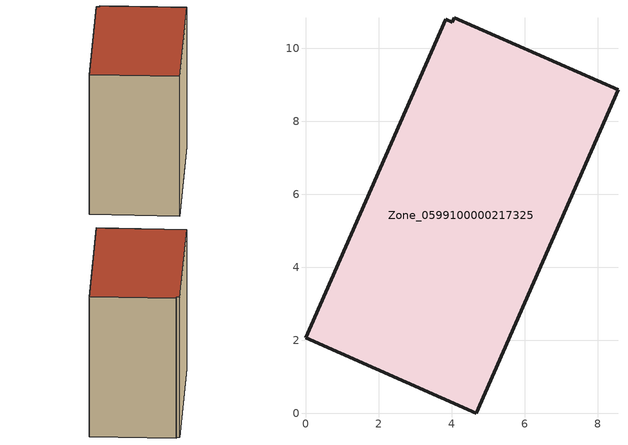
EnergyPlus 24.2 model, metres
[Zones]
Zone_0599100000217325
 floor ground (C_G): 4.07,10.83 8.56,8.86 4.67,0 0,2.06 3.84,10.79 4.02,10.71 z0
 wall outside (C_F): 4.67,0 8.56,8.86 4.07,10.83 4.02,10.71 3.84,10.79 0,2.06 4.67,0 z0:8.62
 roof outside (C_R): 8.56,8.86 4.07,10.83 4.02,10.71 3.84,10.79 0,2.06 4.67,0 z8.62
[BUILDING]
Pand.0599100000217325: North Axis=0; Terrain=City; Loads Convergence Tolerance Value=0.04; Temperature Convergence Tolerance Value=0.4; Solar Distribution=FullExterior; Maximum Number of Warmup Days=25; Minimum Number of Warmup Days=1
[Site:Location]
Rotterdam.The.Hague.AP_ZH_NLD Design_Conditions: Latitude=51.96; Longitude=4.45; Time Zone=1; Elevation=-4.5
[SITE:GROUNDTEMPERATURE:BUILDINGSURFACE]
18, 18, 18, 18, 18, 18, 18, 18, 18, 18, 18, 18
[MATERIAL] Thermal Absorptance=0.9; Solar Absorptance=0.7; Visible Absorptance=0.7
Name | Roughness | Thickness | Conductivity | Density | Specific Heat
G.TI.1975-1991 | MediumSmooth | 0.15 | 0.288461 | 540 | 1210
F.TI.1975-1991 | Rough | 0.3 | 0.230769 | 1920 | 840
R.TI.1975-1991 | MediumRough | 0.2 | 0.153846 | 1500 | 1000
[CONSTRUCTION]
C_G: G.TI.1975-1991
C_F: F.TI.1975-1991
C_R: R.TI.1975-1991
[ZONE]
Zone_0599100000217325: Type=1; Multiplier=1; Ceiling Height=Autocalculate; Volume=Autocalculate; Floor Area=autocalculate; Part of Total Floor Area=Yes
[ZONEINFILTRATION:DESIGNFLOWRATE]
Infil_Zone_0599100000217325: Zone or ZoneList or Space or SpaceList=Zone_0599100000217325; Schedule=AlwaysOn; Design Flow Rate Calculation Method=Flow/Area; Flow Rate per Floor Area=0.003; Constant Term Coefficient=1; Temperature Term Coefficient=0; Velocity Term Coefficient=0; Velocity Squared Term Coefficient=0
[HVACTEMPLATE:ZONE:IDEALLOADSAIRSYSTEM]
Zone_0599100000217325: Maximum Heating Supply Air Temperature=50; Minimum Cooling Supply Air Temperature=13; Maximum Heating Supply Air Humidity Ratio=0.0156; Minimum Cooling Supply Air Humidity Ratio=0.0077; Heating Limit=NoLimit; Cooling Limit=NoLimit; Dehumidification Control Type=ConstantSensibleHeatRatio; Cooling Sensible Heat Ratio=0.7; Dehumidification Setpoint=60; Humidification Control Type=None; Humidification Setpoint=30; Outdoor Air Method=None; Outdoor Air Flow Rate per Person=0.00944; Outdoor Air Flow Rate per Zone Floor Area=0; Outdoor Air Flow Rate per Zone=0; Demand Controlled Ventilation Type=None; Outdoor Air Economizer Type=NoEconomizer; Heat Recovery Type=None; Sensible Heat Recovery Effectiveness=0.7; Latent Heat Recovery Effectiveness=0.65
[ZONECONTROL:THERMOSTAT]
ThermostatControl_Zone_0599100000217325: Zone or ZoneList=Zone_0599100000217325; Control Type Schedule=DualSetpointControlType; Control 1=Thermostat_Zone_0599100000217325; Temperature Difference Between Cutout And Setpoint=0
[THERMOSTATSETPOINT:DUALSETPOINT]
Thermostat_Zone_0599100000217325: Heating Setpoint Temperature Schedule=HeatingSetpoint_Zone_0599100000217325; Cooling Setpoint Temperature Schedule=CoolingSetpoint_Zone_0599100000217325
[SCHEDULE:COMPACT]
HeatingSetpoint_Zone_0599100000217325: Through: 12/31, For: AllDays, Until: 24:00, 21
CoolingSetpoint_Zone_0599100000217325: Through: 12/31, For: AllDays, Until: 24:00, 24
DualSetpointControlType: Through: 12/31, For: AllDays, Until: 24:00, 4
AlwaysOn: Through: 12/31, For: AllDays, Until: 24:00, 1
